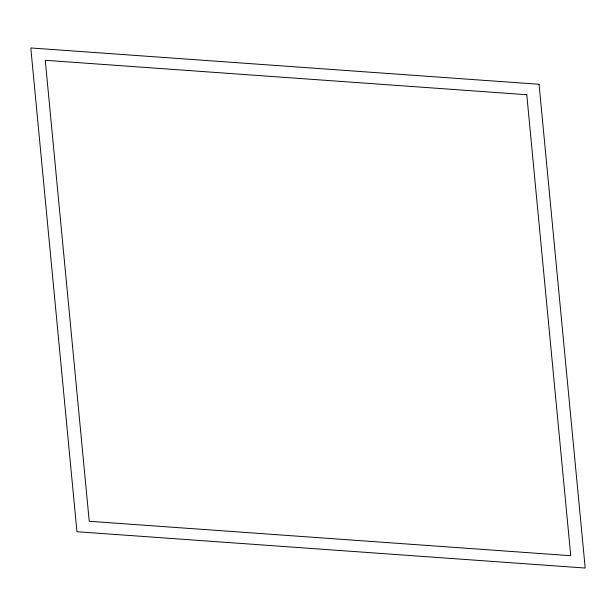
<?xml version="1.0" encoding="UTF-8"?>
<svg xmlns="http://www.w3.org/2000/svg" width="616" height="616" viewBox="0 0 616 616"><rect width="100%" height="100%" fill="white"/><g stroke="black" fill="none" stroke-linecap="round" stroke-linejoin="round"><path stroke-width="0.92" d="M539.054 84.284L30.8 47.956L76.946 531.716L585.2 568.044L539.054 84.284M526.765 94.71L45.261 60.291L89.235 521.29L570.739 555.709L526.765 94.71"/></g></svg>
